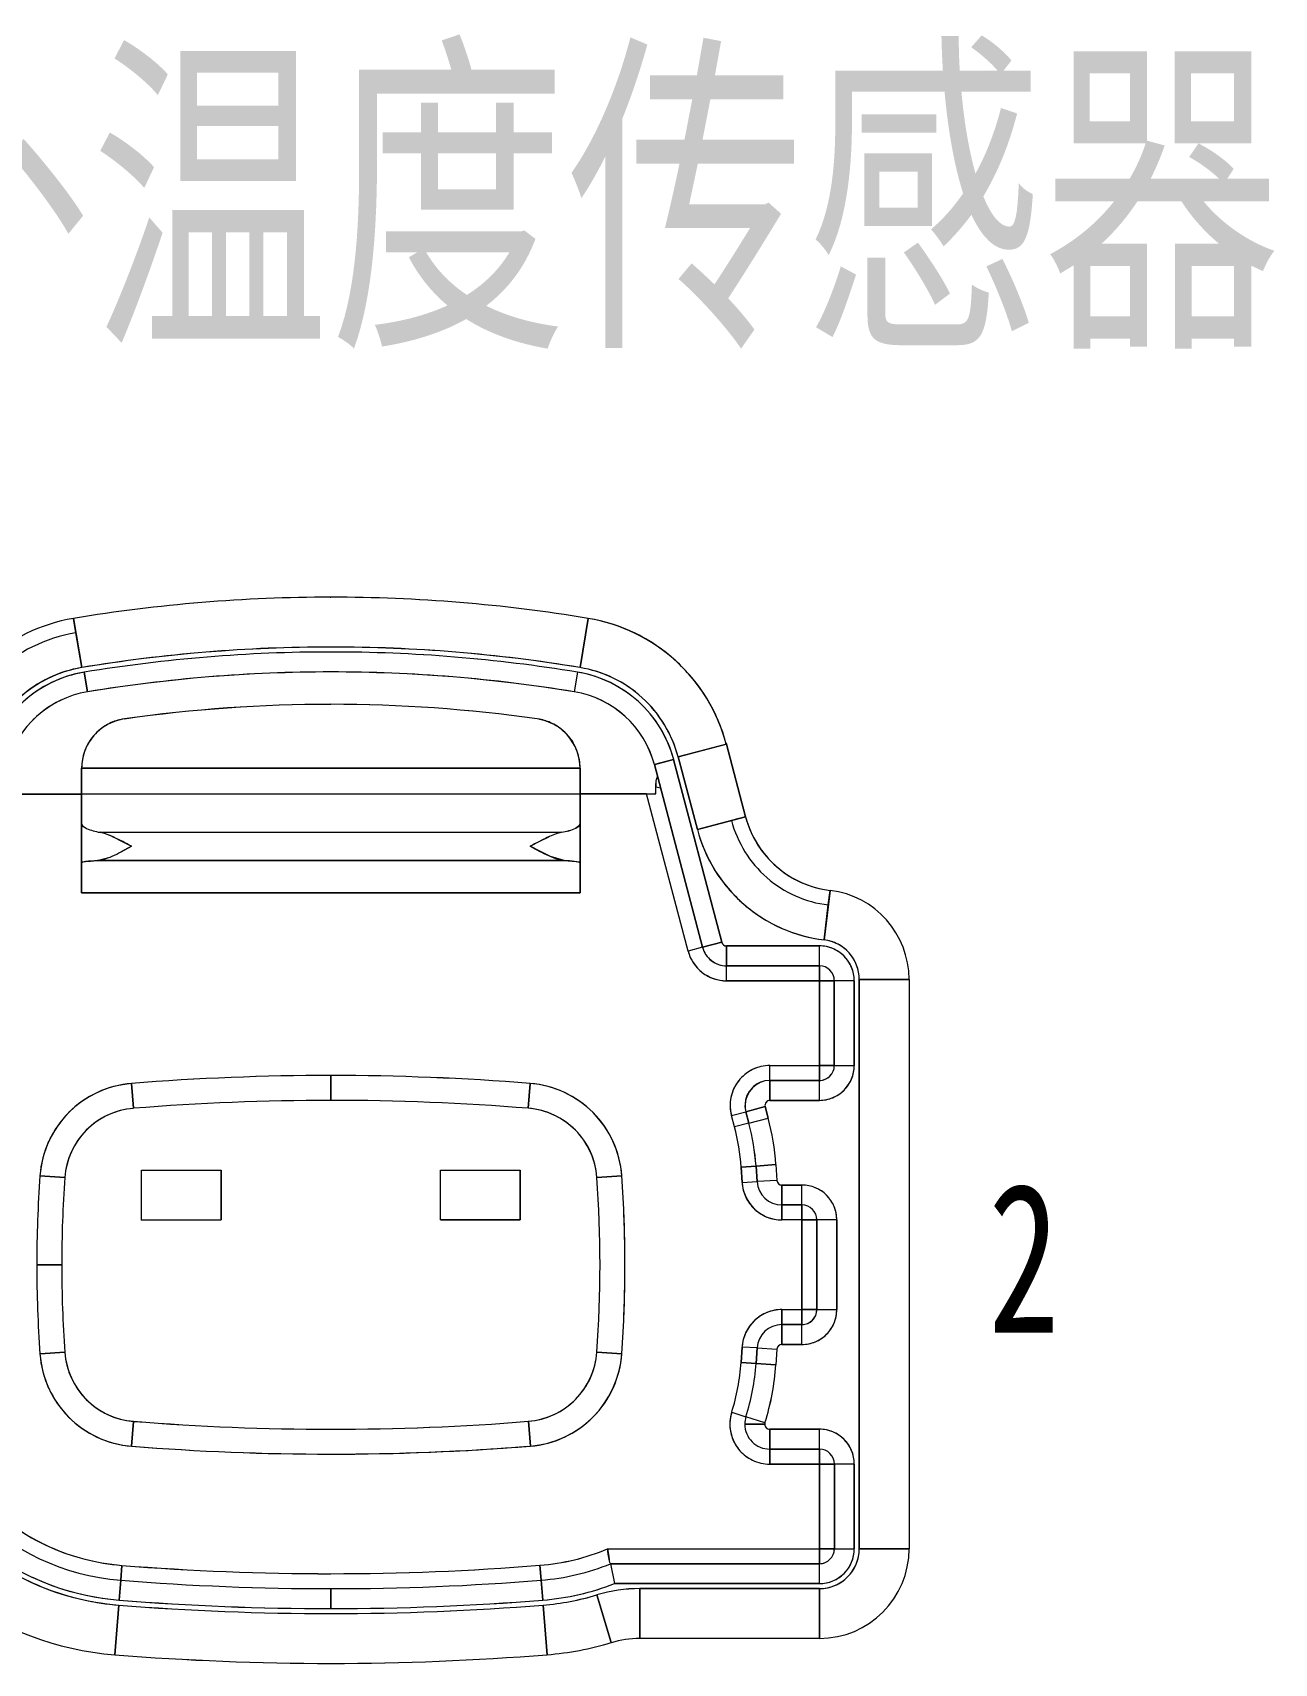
# Model space of a CAD drawing. Header units: inches. Extents: x 47316 to 59086, y 3141 to 11743.
# Drawn here: x 51650.16 to 51675.07, y 9534.19 to 9566.93 of the extents above; entities that cross this region are included whole.
import ezdxf

# ---------------------------------------------------------------- set-up
doc = ezdxf.new("R2010")
doc.units = ezdxf.units.IN
doc.header["$MEASUREMENT"] = 0
doc.styles.add('MtX_FangSong_GB2312', font='')
doc.styles.get('MtX_FangSong_GB2312').set_extended_font_data('FangSong_GB2312')

msp = doc.modelspace()

# ---------------------------------------------------------------- linework, layer by layer
at = {"color": 0, "lineweight": 15, "ltscale": 0.000341797}
msp.add_line((51656.126, 9555.594), (51656.139, 9555.594), dxfattribs=at)
at = {"color": 0, "lineweight": 15, "ltscale": 0.025003}
msp.add_line((51650.977, 9555.167), (51651.141, 9554.181), dxfattribs=at)
at = {"color": 0, "lineweight": 15, "ltscale": 0.007341}
msp.add_line((51651.025, 9554.878), (51650.977, 9555.167), dxfattribs=at)
at = {"color": 0, "lineweight": 15, "ltscale": 0.025001}
for p, q in [((51661.302, 9555.168), (51661.138, 9554.182)), ((51666.155, 9549.709), (51666.035, 9548.716)), ((51651.804, 9534.367), (51651.884, 9535.364))]:
    msp.add_line(p, q, dxfattribs=at)
at = {"color": 0, "lineweight": 15, "ltscale": 0.025004}
msp.add_line((51661.138, 9554.182), (51661.302, 9555.168), dxfattribs=at)
at = {"color": 0, "lineweight": 15, "ltscale": 0.017658}
msp.add_line((51651.141, 9554.181), (51651.025, 9554.878), dxfattribs=at)
at = {"color": 0, "lineweight": 15, "ltscale": 0.000253865}
msp.add_line((51662.504, 9554.728), (51662.513, 9554.723), dxfattribs=at)
at = {"color": 0, "lineweight": 15, "ltscale": 0.000256511}
msp.add_line((51662.513, 9554.723), (51662.522, 9554.717), dxfattribs=at)
at = {"color": 0, "lineweight": 15, "ltscale": 0.01}
for p, q in [((51651.192, 9554.088), (51651.257, 9553.693)), ((51651.257, 9553.693), (51651.192, 9554.088)), ((51661.087, 9554.089), (51661.022, 9553.694)), ((51661.087, 9554.089), (51661.022, 9553.694)), ((51665.94, 9545.495), (51665.94, 9545.895)), ((51665.94, 9545.495), (51665.94, 9545.895)), ((51665.59, 9543.395), (51665.59, 9543.795)), ((51665.59, 9543.395), (51665.59, 9543.795)), ((51665.189, 9540.995), (51665.189, 9540.595)), ((51665.591, 9540.595), (51665.591, 9540.995)), ((51665.591, 9540.595), (51665.591, 9540.995)), ((51664.69, 9540.525), (51665.089, 9540.501)), ((51664.69, 9540.525), (51665.089, 9540.501)), ((51664.849, 9539.024), (51664.467, 9539.144)), ((51664.849, 9539.024), (51664.467, 9539.144)), ((51665.941, 9538.495), (51665.941, 9538.895)), ((51665.941, 9538.495), (51665.941, 9538.895)), ((51651.892, 9535.464), (51651.924, 9535.862)), ((51651.924, 9535.862), (51651.892, 9535.464))]:
    msp.add_line(p, q, dxfattribs=at)
at = {"color": 0, "lineweight": 15, "ltscale": 0.000835626}
msp.add_line((51651.277, 9552.665), (51651.293, 9552.694), dxfattribs=at)
at = {"color": 0, "lineweight": 15, "ltscale": 0.001408}
msp.add_line((51651.371, 9552.802), (51651.41, 9552.843), dxfattribs=at)
at = {"color": 0, "lineweight": 15, "ltscale": 0.004724}
msp.add_line((51660.869, 9552.844), (51660.986, 9552.695), dxfattribs=at)
at = {"color": 0, "lineweight": 15, "ltscale": 0.000818492}
msp.add_line((51660.986, 9552.695), (51661.002, 9552.667), dxfattribs=at)
at = {"color": 0, "lineweight": 15, "ltscale": 0.025}
for p, q in [((51663.106, 9552.39), (51664.073, 9552.645)), ((51663.493, 9550.93), (51664.46, 9551.186)), ((51666.035, 9548.716), (51666.155, 9549.709)), ((51666.74, 9547.922), (51667.74, 9547.922)), ((51667.74, 9547.922), (51666.74, 9547.922)), ((51652.34, 9543.093), (51652.34, 9544.093)), ((51652.34, 9543.093), (51652.34, 9544.093)), ((51653.94, 9544.094), (51653.94, 9543.094)), ((51653.94, 9544.094), (51653.94, 9543.094)), ((51653.94, 9543.094), (51653.94, 9544.094)), ((51658.34, 9543.094), (51658.34, 9544.094)), ((51658.34, 9543.094), (51658.34, 9544.094)), ((51659.94, 9544.094), (51659.94, 9543.094)), ((51659.94, 9544.094), (51659.94, 9543.094)), ((51659.94, 9543.094), (51659.94, 9544.094)), ((51667.741, 9536.495), (51666.741, 9536.495)), ((51666.741, 9536.495), (51667.741, 9536.495)), ((51662.339, 9534.694), (51662.339, 9535.694)), ((51662.339, 9535.694), (51662.339, 9534.694)), ((51665.941, 9535.695), (51665.941, 9534.695)), ((51665.941, 9534.695), (51665.941, 9535.695)), ((51651.884, 9535.364), (51651.804, 9534.367)), ((51660.398, 9535.365), (51660.478, 9534.368)), ((51660.478, 9534.368), (51660.398, 9535.365))]:
    msp.add_line(p, q, dxfattribs=at)
at = {"color": 0, "lineweight": 15, "ltscale": 0.024997}
msp.add_line((51664.074, 9552.645), (51663.107, 9552.39), dxfattribs=at)
at = {"color": 0, "lineweight": 15, "ltscale": 0.000570011}
msp.add_line((51664.067, 9552.667), (51664.074, 9552.645), dxfattribs=at)
at = {"color": 0, "lineweight": 15, "ltscale": 0.03774}
for p, q in [((51664.074, 9552.645), (51664.46, 9551.186)), ((51664.46, 9551.186), (51664.074, 9552.645))]:
    msp.add_line(p, q, dxfattribs=at)
at = {"color": 0, "lineweight": 15, "ltscale": 0.010001}
for p, q in [((51663.017, 9552.336), (51662.63, 9552.234)), ((51663.596, 9548.567), (51663.983, 9548.669)), ((51663.983, 9548.669), (51663.596, 9548.567)), ((51665.94, 9548.195), (51665.94, 9548.595)), ((51665.94, 9548.195), (51665.94, 9548.595)), ((51666.24, 9546.195), (51666.64, 9546.195)), ((51664.949, 9545.895), (51664.949, 9545.495)), ((51664.949, 9545.495), (51664.949, 9545.895)), ((51664.465, 9545.267), (51664.852, 9545.369)), ((51664.852, 9545.369), (51664.465, 9545.267)), ((51664.526, 9545.038), (51664.913, 9545.14)), ((51664.526, 9545.038), (51664.913, 9545.14)), ((51665.089, 9543.888), (51664.69, 9543.864)), ((51665.089, 9543.888), (51664.69, 9543.864)), ((51665.189, 9543.395), (51665.189, 9543.795)), ((51665.189, 9543.795), (51665.189, 9543.395)), ((51666.29, 9543.095), (51665.89, 9543.095)), ((51666.29, 9543.095), (51665.89, 9543.095)), ((51665.89, 9541.295), (51666.29, 9541.295)), ((51665.89, 9541.295), (51666.29, 9541.295)), ((51664.844, 9538.995), (51664.444, 9538.994)), ((51664.444, 9538.994), (51664.844, 9538.995)), ((51664.944, 9538.495), (51664.944, 9538.895)), ((51664.944, 9538.895), (51664.944, 9538.495)), ((51666.641, 9538.195), (51666.241, 9538.195)), ((51666.641, 9538.195), (51666.241, 9538.195))]:
    msp.add_line(p, q, dxfattribs=at)
at = {"color": 0, "lineweight": 15, "ltscale": 0.009746}
msp.add_line((51662.64, 9552.237), (51663.017, 9552.336), dxfattribs=at)
at = {"color": 0, "lineweight": 15, "ltscale": 0.094799}
for p, q in [((51663.983, 9548.669), (51663.017, 9552.336)), ((51663.017, 9552.336), (51663.983, 9548.669))]:
    msp.add_line(p, q, dxfattribs=at)
at = {"color": 0, "lineweight": 15, "ltscale": 0.037753}
for p, q in [((51663.106, 9552.39), (51663.493, 9550.93)), ((51663.493, 9550.93), (51663.106, 9552.39))]:
    msp.add_line(p, q, dxfattribs=at)
at = {"color": 0, "lineweight": 15, "ltscale": 0.25}
for p, q in [((51651.139, 9552.16), (51661.139, 9552.161)), ((51661.139, 9552.161), (51651.139, 9552.16)), ((51661.14, 9551.644), (51651.14, 9551.643)), ((51651.14, 9551.643), (51661.14, 9551.644)), ((51651.14, 9549.659), (51661.14, 9549.659)), ((51661.14, 9549.659), (51651.14, 9549.659))]:
    msp.add_line(p, q, dxfattribs=at)
at = {"color": 0, "lineweight": 15, "ltscale": 0.000409698}
msp.add_line((51651.139, 9552.143), (51651.139, 9552.16), dxfattribs=at)
at = {"color": 0, "lineweight": 15, "ltscale": 0.01291}
for p, q in [((51651.139, 9552.16), (51651.14, 9551.643)), ((51651.14, 9551.643), (51651.139, 9552.16)), ((51661.14, 9551.644), (51661.139, 9552.161)), ((51661.139, 9552.161), (51661.14, 9551.644))]:
    msp.add_line(p, q, dxfattribs=at)
at = {"color": 0, "lineweight": 15, "ltscale": 0.0125}
for p, q in [((51651.139, 9552.143), (51651.14, 9551.643)), ((51652.139, 9545.833), (51652.179, 9545.335)), ((51652.179, 9545.335), (51652.139, 9545.833)), ((51660.141, 9545.834), (51660.101, 9545.335)), ((51660.101, 9545.335), (51660.141, 9545.834)), ((51650.74, 9542.193), (51650.24, 9542.193)), ((51650.24, 9542.193), (51650.74, 9542.193)), ((51652.14, 9538.554), (51652.18, 9539.052)), ((51652.18, 9539.052), (51652.14, 9538.554)), ((51660.142, 9538.554), (51660.102, 9539.053)), ((51660.102, 9539.053), (51660.142, 9538.554))]:
    msp.add_line(p, q, dxfattribs=at)
at = {"color": 0, "lineweight": 15, "ltscale": 0.001469}
msp.add_line((51662.63, 9552.234), (51662.615, 9552.291), dxfattribs=at)
at = {"color": 0, "lineweight": 15, "ltscale": 0.001032}
msp.add_line((51662.63, 9552.234), (51662.619, 9552.274), dxfattribs=at)
at = {"color": 0, "lineweight": 15, "ltscale": 0.000252607}
msp.add_line((51662.63, 9552.234), (51662.64, 9552.237), dxfattribs=at)
at = {"color": 0, "lineweight": 15, "ltscale": 0.0948}
for p, q in [((51663.596, 9548.567), (51662.63, 9552.234)), ((51662.63, 9552.234), (51663.596, 9548.567))]:
    msp.add_line(p, q, dxfattribs=at)
at = {"color": 0, "lineweight": 15, "ltscale": 0.000936077}
msp.add_line((51662.692, 9551.997), (51662.677, 9551.963), dxfattribs=at)
at = {"color": 0, "lineweight": 15, "ltscale": 0.000846966}
msp.add_line((51662.679, 9551.958), (51662.694, 9551.989), dxfattribs=at)
at = {"color": 0, "lineweight": 15, "ltscale": 0.001357}
msp.add_line((51662.657, 9551.79), (51662.657, 9551.844), dxfattribs=at)
at = {"color": 0, "lineweight": 15, "ltscale": 0.001356}
msp.add_line((51662.657, 9551.844), (51662.658, 9551.79), dxfattribs=at)
at = {"color": 0, "lineweight": 15, "ltscale": 0.003641}
msp.add_line((51662.657, 9551.644), (51662.657, 9551.79), dxfattribs=at)
at = {"color": 0, "lineweight": 15, "ltscale": 0.003644}
msp.add_line((51662.657, 9551.644), (51662.657, 9551.79), dxfattribs=at)
at = {"color": 0, "lineweight": 15, "ltscale": 0.002443}
msp.add_line((51662.658, 9551.79), (51662.753, 9551.768), dxfattribs=at)
msp.add_line((51662.658, 9551.79), (51662.753, 9551.768), dxfattribs=at)
at = {"color": 0, "lineweight": 15, "ltscale": 0.033945}
msp.add_line((51649.782, 9551.643), (51651.14, 9551.643), dxfattribs=at)
at = {"color": 0, "lineweight": 15, "ltscale": 0.033401}
for p, q in [((51649.804, 9551.643), (51651.14, 9551.643)), ((51651.14, 9551.643), (51649.804, 9551.643)), ((51661.14, 9551.644), (51662.476, 9551.644))]:
    msp.add_line(p, q, dxfattribs=at)
at = {"color": 0, "lineweight": 15, "ltscale": 0.014806}
for p, q in [((51651.14, 9551.643), (51651.14, 9551.051)), ((51651.14, 9551.051), (51651.14, 9551.643)), ((51661.14, 9551.052), (51661.14, 9551.644)), ((51661.14, 9551.644), (51661.14, 9551.052))]:
    msp.add_line(p, q, dxfattribs=at)
at = {"color": 0, "lineweight": 15, "ltscale": 0.049619}
msp.add_line((51651.14, 9549.659), (51651.14, 9551.643), dxfattribs=at)
at = {"color": 0, "lineweight": 15, "ltscale": 0.033389}
for p, q in [((51661.14, 9551.644), (51662.475, 9551.644)), ((51662.475, 9551.644), (51661.14, 9551.644))]:
    msp.add_line(p, q, dxfattribs=at)
at = {"color": 0, "lineweight": 15, "ltscale": 0.004538}
msp.add_line((51662.475, 9551.644), (51662.657, 9551.644), dxfattribs=at)
msp.add_line((51662.475, 9551.644), (51662.657, 9551.644), dxfattribs=at)
at = {"color": 0, "lineweight": 15, "ltscale": 0.081534}
msp.add_line((51663.306, 9548.491), (51662.475, 9551.644), dxfattribs=at)
msp.add_line((51663.306, 9548.491), (51662.475, 9551.644), dxfattribs=at)
at = {"color": 0, "lineweight": 15, "ltscale": 0.019719}
for p, q in [((51651.14, 9551.051), (51651.14, 9550.262)), ((51651.14, 9550.262), (51651.14, 9551.051)), ((51661.14, 9550.263), (51661.14, 9551.052)), ((51661.14, 9551.052), (51661.14, 9550.263))]:
    msp.add_line(p, q, dxfattribs=at)
at = {"color": 0, "lineweight": 15}
for p, q in [((51651.142, 9551.037), (51651.14, 9551.051)), ((51651.14, 9551.051), (51651.15, 9551.018)), ((51651.156, 9551.011), (51651.142, 9551.037)), ((51651.15, 9551.018), (51651.169, 9550.996)), ((51651.179, 9550.988), (51651.156, 9551.011)), ((51651.169, 9550.996), (51651.235, 9550.954)), ((51661.056, 9550.961), (51661.114, 9551)), ((51661.134, 9551.028), (51661.101, 9550.989)), ((51661.114, 9551), (51661.13, 9551.021)), ((51661.13, 9551.021), (51661.14, 9551.052)), ((51661.14, 9551.052), (51661.134, 9551.028)), ((51651.235, 9550.954), (51651.179, 9550.988)), ((51661.101, 9550.989), (51661.056, 9550.961)), ((51651.456, 9550.307), (51651.711, 9550.379)), ((51651.711, 9550.379), (51651.75, 9550.396)), ((51660.548, 9550.388), (51660.505, 9550.407)), ((51660.823, 9550.308), (51660.548, 9550.388)), ((51651.141, 9550.265), (51651.14, 9550.262)), ((51651.143, 9550.267), (51651.141, 9550.265)), ((51651.149, 9550.271), (51651.143, 9550.267)), ((51651.165, 9550.276), (51651.149, 9550.271)), ((51651.22, 9550.286), (51651.165, 9550.276)), ((51660.823, 9550.308), (51661.062, 9550.286)), ((51661.127, 9550.273), (51661.029, 9550.291)), ((51661.062, 9550.286), (51661.119, 9550.276)), ((51661.119, 9550.276), (51661.135, 9550.269)), ((51661.136, 9550.269), (51661.127, 9550.273)), ((51661.135, 9550.269), (51661.138, 9550.267)), ((51661.138, 9550.266), (51661.136, 9550.269)), ((51661.138, 9550.267), (51661.139, 9550.265)), ((51661.139, 9550.264), (51661.138, 9550.266)), ((51661.139, 9550.265), (51661.14, 9550.263)), ((51661.14, 9550.263), (51661.139, 9550.264)), ((51661.706, 9536.385), (51661.692, 9536.494)), ((51661.736, 9536.221), (51661.706, 9536.385)), ((51661.743, 9536.203), (51661.736, 9536.221)), ((51661.747, 9536.197), (51661.743, 9536.203)), ((51661.75, 9536.195), (51661.747, 9536.197)), ((51661.752, 9536.194), (51661.75, 9536.195))]:
    msp.add_line(p, q, dxfattribs=at)
at = {"color": 0, "lineweight": 15, "ltscale": 0.017679}
msp.add_line((51664.177, 9551.111), (51663.493, 9550.93), dxfattribs=at)
at = {"color": 0, "lineweight": 15, "ltscale": 0.007321}
for p, q in [((51664.46, 9551.186), (51664.177, 9551.111)), ((51666.12, 9549.418), (51666.155, 9549.709))]:
    msp.add_line(p, q, dxfattribs=at)
at = {"color": 0, "lineweight": 15, "ltscale": 0.004887}
msp.add_line((51664.271, 9551.136), (51664.46, 9551.186), dxfattribs=at)
at = {"color": 0, "lineweight": 15, "ltscale": 0.001405}
msp.add_line((51664.325, 9551.15), (51664.271, 9551.136), dxfattribs=at)
at = {"color": 0, "lineweight": 15, "ltscale": 0.231519}
for p, q in [((51660.77, 9550.875), (51651.509, 9550.874)), ((51651.509, 9550.874), (51660.77, 9550.875))]:
    msp.add_line(p, q, dxfattribs=at)
at = {"color": 0, "lineweight": 15, "ltscale": 0.0047}
msp.add_line((51651.788, 9550.775), (51651.956, 9550.691), dxfattribs=at)
at = {"color": 0, "lineweight": 15, "ltscale": 0.002617}
msp.add_line((51651.956, 9550.691), (51652.049, 9550.643), dxfattribs=at)
at = {"color": 0, "lineweight": 15, "ltscale": 0.005845}
msp.add_line((51660.14, 9550.595), (51660.346, 9550.704), dxfattribs=at)
at = {"color": 0, "lineweight": 15, "ltscale": 0.003983}
msp.add_line((51660.346, 9550.704), (51660.489, 9550.774), dxfattribs=at)
at = {"color": 0, "lineweight": 15, "ltscale": 0.005807}
for p, q in [((51652.14, 9550.594), (51651.934, 9550.485)), ((51651.934, 9550.485), (51652.14, 9550.594))]:
    msp.add_line(p, q, dxfattribs=at)
at = {"color": 0, "lineweight": 15, "ltscale": 0.002565}
msp.add_line((51652.049, 9550.643), (51652.14, 9550.594), dxfattribs=at)
at = {"color": 0, "lineweight": 15, "ltscale": 0.005752}
msp.add_line((51660.343, 9550.487), (51660.14, 9550.595), dxfattribs=at)
at = {"color": 0, "lineweight": 15, "ltscale": 0.004521}
msp.add_line((51660.505, 9550.407), (51660.343, 9550.487), dxfattribs=at)
at = {"color": 0, "lineweight": 15, "ltscale": 0.015094}
for p, q in [((51651.14, 9550.262), (51651.14, 9549.659)), ((51651.14, 9549.659), (51651.14, 9550.262))]:
    msp.add_line(p, q, dxfattribs=at)
at = {"color": 0, "lineweight": 15, "ltscale": 0.002527}
msp.add_line((51651.22, 9550.286), (51651.321, 9550.297), dxfattribs=at)
at = {"color": 0, "lineweight": 15, "ltscale": 0.003393}
msp.add_line((51651.321, 9550.297), (51651.456, 9550.307), dxfattribs=at)
at = {"color": 0, "lineweight": 15, "ltscale": 0.234177}
for p, q in [((51651.456, 9550.307), (51660.823, 9550.308)), ((51660.823, 9550.308), (51651.456, 9550.307))]:
    msp.add_line(p, q, dxfattribs=at)
at = {"color": 0, "lineweight": 15, "ltscale": 0.015093}
for p, q in [((51661.14, 9550.263), (51661.14, 9549.659)), ((51661.14, 9549.659), (51661.14, 9550.263)), ((51661.14, 9550.263), (51661.14, 9549.659))]:
    msp.add_line(p, q, dxfattribs=at)
at = {"color": 0, "lineweight": 15, "ltscale": 0.01768}
msp.add_line((51666.035, 9548.716), (51666.12, 9549.418), dxfattribs=at)
at = {"color": 0, "lineweight": 15, "ltscale": 0.007498}
for p, q in [((51663.596, 9548.567), (51663.306, 9548.491)), ((51663.596, 9548.567), (51663.306, 9548.491)), ((51665.94, 9547.895), (51666.24, 9547.895)), ((51666.24, 9547.895), (51665.94, 9547.895)), ((51664.176, 9545.191), (51664.466, 9545.267)), ((51664.176, 9545.191), (51664.466, 9545.267)), ((51666.241, 9538.195), (51665.941, 9538.195)), ((51665.941, 9538.195), (51666.241, 9538.195))]:
    msp.add_line(p, q, dxfattribs=at)
at = {"color": 0, "lineweight": 15, "ltscale": 0.046509}
for p, q in [((51665.94, 9548.595), (51664.079, 9548.594)), ((51664.079, 9548.594), (51665.94, 9548.595))]:
    msp.add_line(p, q, dxfattribs=at)
at = {"color": 0, "lineweight": 15, "ltscale": 0.009999}
for p, q in [((51664.079, 9548.194), (51664.079, 9548.594)), ((51664.079, 9548.594), (51664.079, 9548.194)), ((51665.941, 9535.795), (51665.941, 9536.195)), ((51665.941, 9535.795), (51665.941, 9536.195)), ((51656.141, 9535.294), (51656.141, 9535.694)), ((51656.141, 9535.694), (51656.141, 9535.294)), ((51660.358, 9535.863), (51660.39, 9535.464)), ((51660.39, 9535.464), (51660.358, 9535.863))]:
    msp.add_line(p, q, dxfattribs=at)
at = {"color": 0, "lineweight": 15, "ltscale": 0.046512}
for p, q in [((51665.94, 9548.195), (51664.079, 9548.194)), ((51664.079, 9548.194), (51665.94, 9548.195))]:
    msp.add_line(p, q, dxfattribs=at)
at = {"color": 0, "lineweight": 15, "ltscale": 0.0075}
for p, q in [((51664.08, 9547.894), (51664.08, 9548.194)), ((51664.08, 9547.894), (51664.08, 9548.194)), ((51665.94, 9547.895), (51665.94, 9548.195)), ((51665.94, 9548.195), (51665.94, 9547.895)), ((51664.949, 9545.895), (51664.949, 9546.195)), ((51664.949, 9545.895), (51664.949, 9546.195)), ((51665.94, 9545.895), (51665.94, 9546.195)), ((51665.94, 9546.195), (51665.94, 9545.895)), ((51664.39, 9543.846), (51664.69, 9543.864)), ((51664.39, 9543.846), (51664.69, 9543.864)), ((51665.189, 9543.095), (51665.189, 9543.395)), ((51665.189, 9543.395), (51665.189, 9543.095)), ((51665.59, 9543.395), (51665.59, 9543.095)), ((51665.59, 9543.095), (51665.59, 9543.395)), ((51665.189, 9541.295), (51665.189, 9540.995)), ((51665.189, 9540.995), (51665.189, 9541.295)), ((51665.59, 9541.295), (51665.591, 9540.995)), ((51665.591, 9540.995), (51665.59, 9541.295)), ((51664.69, 9540.525), (51664.391, 9540.543)), ((51664.69, 9540.525), (51664.391, 9540.543)), ((51664.944, 9538.195), (51664.944, 9538.495)), ((51664.944, 9538.495), (51664.944, 9538.195)), ((51665.941, 9538.195), (51665.941, 9538.495)), ((51665.941, 9538.495), (51665.941, 9538.195)), ((51665.941, 9536.195), (51665.941, 9536.495)), ((51665.941, 9536.495), (51665.941, 9536.195)), ((51651.924, 9535.862), (51651.948, 9536.161)), ((51651.948, 9536.161), (51651.924, 9535.862)), ((51660.358, 9535.863), (51660.334, 9536.162)), ((51660.334, 9536.162), (51660.358, 9535.863))]:
    msp.add_line(p, q, dxfattribs=at)
at = {"color": 0, "lineweight": 15, "ltscale": 0.0465}
for p, q in [((51665.94, 9547.895), (51664.08, 9547.894)), ((51664.08, 9547.894), (51665.94, 9547.895))]:
    msp.add_line(p, q, dxfattribs=at)
at = {"color": 0, "lineweight": 15, "ltscale": 0.0425}
for p, q in [((51665.94, 9547.895), (51665.94, 9546.195)), ((51665.94, 9546.195), (51665.94, 9547.895)), ((51666.24, 9547.895), (51666.24, 9546.195)), ((51666.24, 9546.195), (51666.24, 9547.895)), ((51666.24, 9547.895), (51666.24, 9546.195)), ((51666.64, 9546.195), (51666.64, 9547.895)), ((51666.64, 9547.895), (51666.64, 9546.195)), ((51665.941, 9538.195), (51665.941, 9536.495)), ((51665.941, 9536.495), (51665.941, 9538.195)), ((51666.241, 9538.195), (51666.241, 9536.495)), ((51666.241, 9536.495), (51666.241, 9538.195)), ((51666.241, 9538.195), (51666.241, 9536.495)), ((51666.641, 9536.495), (51666.641, 9538.195)), ((51666.641, 9538.195), (51666.641, 9536.495))]:
    msp.add_line(p, q, dxfattribs=at)
at = {"color": 0, "lineweight": 15, "ltscale": 0.004999}
for p, q in [((51666.44, 9547.895), (51666.24, 9547.895)), ((51666.64, 9547.895), (51666.44, 9547.895)), ((51666.24, 9546.195), (51666.44, 9546.195)), ((51666.241, 9536.495), (51666.441, 9536.495)), ((51666.441, 9536.495), (51666.641, 9536.495))]:
    msp.add_line(p, q, dxfattribs=at)
at = {"color": 0, "lineweight": 15, "ltscale": 0.009998}
for p, q in [((51666.64, 9547.895), (51666.24, 9547.895)), ((51666.241, 9536.495), (51666.641, 9536.495))]:
    msp.add_line(p, q, dxfattribs=at)
at = {"color": 0, "lineweight": 15, "ltscale": 0.285681}
for p, q in [((51666.74, 9547.922), (51666.741, 9536.495)), ((51666.741, 9536.495), (51666.74, 9547.922)), ((51667.74, 9547.922), (51667.741, 9536.495)), ((51667.74, 9547.922), (51667.741, 9536.495))]:
    msp.add_line(p, q, dxfattribs=at)
at = {"color": 0, "lineweight": 15, "ltscale": 0.024768}
for p, q in [((51664.949, 9546.195), (51665.94, 9546.195)), ((51664.949, 9546.195), (51665.94, 9546.195)), ((51665.94, 9545.895), (51664.949, 9545.895))]:
    msp.add_line(p, q, dxfattribs=at)
at = {"color": 0, "lineweight": 15, "ltscale": 0.007501}
for p, q in [((51665.94, 9546.195), (51666.24, 9546.195)), ((51666.24, 9546.195), (51665.94, 9546.195)), ((51665.89, 9543.095), (51665.59, 9543.095)), ((51665.59, 9543.095), (51665.89, 9543.095)), ((51665.59, 9541.295), (51665.89, 9541.295)), ((51665.89, 9541.295), (51665.59, 9541.295)), ((51666.241, 9536.495), (51665.941, 9536.495)), ((51665.941, 9536.495), (51666.241, 9536.495))]:
    msp.add_line(p, q, dxfattribs=at)
at = {"color": 0, "lineweight": 15, "ltscale": 0.005002}
msp.add_line((51666.44, 9546.195), (51666.64, 9546.195), dxfattribs=at)
at = {"color": 0, "lineweight": 15, "ltscale": 0.012493}
for p, q in [((51656.14, 9545.494), (51656.14, 9545.994)), ((51656.14, 9545.994), (51656.14, 9545.494))]:
    msp.add_line(p, q, dxfattribs=at)
at = {"color": 0, "lineweight": 15, "ltscale": 0.024777}
for p, q in [((51664.949, 9545.895), (51665.94, 9545.895)), ((51665.94, 9545.895), (51664.949, 9545.895))]:
    msp.add_line(p, q, dxfattribs=at)
at = {"color": 0, "lineweight": 15, "ltscale": 0.02478}
for p, q in [((51664.949, 9545.495), (51665.94, 9545.495)), ((51665.94, 9545.495), (51664.949, 9545.495))]:
    msp.add_line(p, q, dxfattribs=at)
at = {"color": 0, "lineweight": 15, "ltscale": 0.005925}
msp.add_line((51664.236, 9544.961), (51664.176, 9545.191), dxfattribs=at)
msp.add_line((51664.236, 9544.961), (51664.176, 9545.191), dxfattribs=at)
at = {"color": 0, "lineweight": 15, "ltscale": 0.000848937}
msp.add_line((51664.45, 9545.361), (51664.449, 9545.394), dxfattribs=at)
at = {"color": 0, "lineweight": 15, "ltscale": 0.005927}
for p, q in [((51664.526, 9545.038), (51664.465, 9545.267)), ((51664.913, 9545.14), (51664.852, 9545.369)), ((51664.852, 9545.369), (51664.913, 9545.14))]:
    msp.add_line(p, q, dxfattribs=at)
at = {"color": 0, "lineweight": 15, "ltscale": 0.005928}
msp.add_line((51664.465, 9545.267), (51664.526, 9545.038), dxfattribs=at)
at = {"color": 0, "lineweight": 15, "ltscale": 0.007495}
msp.add_line((51664.526, 9545.038), (51664.236, 9544.961), dxfattribs=at)
at = {"color": 0, "lineweight": 15, "ltscale": 0.007499}
for p, q in [((51664.526, 9545.038), (51664.236, 9544.961)), ((51664.669, 9544.177), (51664.37, 9544.155)), ((51664.37, 9544.155), (51664.669, 9544.177)), ((51664.669, 9540.212), (51664.37, 9540.233)), ((51664.37, 9540.233), (51664.669, 9540.212)), ((51664.181, 9539.234), (51664.467, 9539.144)), ((51664.181, 9539.234), (51664.467, 9539.144))]:
    msp.add_line(p, q, dxfattribs=at)
at = {"color": 0, "lineweight": 15, "ltscale": 0.007746}
for p, q in [((51664.37, 9544.155), (51664.39, 9543.846)), ((51664.39, 9543.846), (51664.37, 9544.155)), ((51664.391, 9540.543), (51664.37, 9540.233)), ((51664.37, 9540.233), (51664.391, 9540.543))]:
    msp.add_line(p, q, dxfattribs=at)
at = {"color": 0, "lineweight": 15, "ltscale": 0.010002}
for p, q in [((51665.068, 9544.206), (51664.669, 9544.177)), ((51664.669, 9544.177), (51665.068, 9544.206)), ((51665.069, 9540.183), (51664.669, 9540.212)), ((51664.669, 9540.212), (51665.069, 9540.183))]:
    msp.add_line(p, q, dxfattribs=at)
at = {"color": 0, "lineweight": 15, "ltscale": 0.007832}
for p, q in [((51664.669, 9544.177), (51664.69, 9543.864)), ((51664.69, 9543.864), (51664.669, 9544.177)), ((51664.69, 9540.525), (51664.669, 9540.212)), ((51664.669, 9540.212), (51664.69, 9540.525)), ((51664.669, 9540.212), (51664.69, 9540.525))]:
    msp.add_line(p, q, dxfattribs=at)
at = {"color": 0, "lineweight": 15, "ltscale": 0.007833}
msp.add_line((51664.69, 9543.864), (51664.669, 9544.177), dxfattribs=at)
at = {"color": 0, "lineweight": 15, "ltscale": 0.007945}
msp.add_line((51665.068, 9544.206), (51665.089, 9543.888), dxfattribs=at)
msp.add_line((51665.068, 9544.206), (51665.089, 9543.888), dxfattribs=at)
at = {"color": 0, "lineweight": 15, "ltscale": 0.012498}
for p, q in [((51650.304, 9543.982), (51650.803, 9543.947)), ((51650.803, 9543.947), (51650.304, 9543.982)), ((51661.976, 9540.405), (51661.478, 9540.441)), ((51661.478, 9540.441), (51661.976, 9540.405))]:
    msp.add_line(p, q, dxfattribs=at)
at = {"color": 0, "lineweight": 15, "ltscale": 0.040002}
for p, q in [((51652.34, 9544.093), (51653.94, 9544.094)), ((51652.34, 9544.093), (51653.94, 9544.094)), ((51658.34, 9544.094), (51659.94, 9544.094)), ((51658.34, 9544.094), (51659.94, 9544.094))]:
    msp.add_line(p, q, dxfattribs=at)
at = {"color": 0, "lineweight": 15, "ltscale": 0.012502}
for p, q in [((51661.976, 9543.983), (51661.477, 9543.948)), ((51661.477, 9543.948), (51661.976, 9543.983)), ((51650.305, 9540.404), (51650.803, 9540.44)), ((51650.803, 9540.44), (51650.305, 9540.404))]:
    msp.add_line(p, q, dxfattribs=at)
at = {"color": 0, "lineweight": 15, "ltscale": 0.010034}
for p, q in [((51665.59, 9543.795), (51665.189, 9543.795)), ((51665.189, 9543.795), (51665.59, 9543.795)), ((51665.189, 9540.995), (51665.591, 9540.995)), ((51665.189, 9540.995), (51665.591, 9540.995)), ((51665.591, 9540.995), (51665.189, 9540.995))]:
    msp.add_line(p, q, dxfattribs=at)
at = {"color": 0, "lineweight": 15, "ltscale": 0.010031}
for p, q in [((51665.59, 9543.395), (51665.189, 9543.395)), ((51665.189, 9543.395), (51665.59, 9543.395)), ((51665.59, 9543.095), (51665.189, 9543.095)), ((51665.59, 9543.095), (51665.189, 9543.095)), ((51665.189, 9541.295), (51665.59, 9541.295)), ((51665.189, 9541.295), (51665.59, 9541.295)), ((51665.189, 9540.595), (51665.591, 9540.595)), ((51665.591, 9540.595), (51665.189, 9540.595))]:
    msp.add_line(p, q, dxfattribs=at)
at = {"color": 0, "lineweight": 15, "ltscale": 0.039999}
for p, q in [((51653.94, 9543.094), (51652.34, 9543.093)), ((51653.94, 9543.094), (51652.34, 9543.093)), ((51652.34, 9543.093), (51653.94, 9543.094)), ((51659.94, 9543.094), (51658.34, 9543.094)), ((51659.94, 9543.094), (51658.34, 9543.094)), ((51658.34, 9543.094), (51659.94, 9543.094))]:
    msp.add_line(p, q, dxfattribs=at)
at = {"color": 0, "lineweight": 15, "ltscale": 0.045}
for p, q in [((51665.59, 9541.295), (51665.59, 9543.095)), ((51665.59, 9543.095), (51665.59, 9541.295)), ((51665.89, 9543.095), (51665.89, 9541.295)), ((51665.89, 9541.295), (51665.89, 9543.095)), ((51665.89, 9543.095), (51665.89, 9541.295)), ((51666.29, 9541.295), (51666.29, 9543.095)), ((51666.29, 9543.095), (51666.29, 9541.295))]:
    msp.add_line(p, q, dxfattribs=at)
at = {"color": 0, "lineweight": 15, "ltscale": 0.005}
for p, q in [((51665.189, 9540.795), (51665.189, 9540.995)), ((51665.189, 9540.595), (51665.189, 9540.795))]:
    msp.add_line(p, q, dxfattribs=at)
at = {"color": 0, "lineweight": 15, "ltscale": 0.007944}
msp.add_line((51665.089, 9540.501), (51665.069, 9540.183), dxfattribs=at)
msp.add_line((51665.089, 9540.501), (51665.069, 9540.183), dxfattribs=at)
at = {"color": 0, "lineweight": 15, "ltscale": 0.024915}
for p, q in [((51665.941, 9538.895), (51664.944, 9538.895)), ((51664.944, 9538.895), (51665.941, 9538.895)), ((51665.941, 9538.495), (51664.944, 9538.495)), ((51664.944, 9538.495), (51665.941, 9538.495)), ((51664.944, 9538.195), (51665.941, 9538.195)), ((51665.941, 9538.195), (51664.944, 9538.195))]:
    msp.add_line(p, q, dxfattribs=at)
at = {"color": 0, "lineweight": 15, "ltscale": 0.106213}
msp.add_line((51661.692, 9536.494), (51665.941, 9536.495), dxfattribs=at)
msp.add_line((51661.692, 9536.494), (51665.941, 9536.495), dxfattribs=at)
at = {"color": 0, "lineweight": 15, "ltscale": 0.002943}
msp.add_line((51661.692, 9536.494), (51661.707, 9536.377), dxfattribs=at)
at = {"color": 0, "lineweight": 15, "ltscale": 0.00248}
msp.add_line((51661.707, 9536.377), (51661.722, 9536.279), dxfattribs=at)
at = {"color": 0, "lineweight": 15, "ltscale": 0.000499306}
msp.add_line((51661.722, 9536.279), (51661.726, 9536.26), dxfattribs=at)
at = {"color": 0, "lineweight": 15, "ltscale": 5.9431e-05}
msp.add_line((51661.75, 9536.196), (51661.752, 9536.194), dxfattribs=at)
at = {"color": 0, "lineweight": 15, "ltscale": 0.104721}
for p, q in [((51665.941, 9536.195), (51661.752, 9536.194)), ((51661.752, 9536.194), (51665.941, 9536.195)), ((51665.941, 9536.195), (51661.752, 9536.194))]:
    msp.add_line(p, q, dxfattribs=at)
at = {"color": 0, "lineweight": 15, "ltscale": 0.010181}
msp.add_line((51661.752, 9536.194), (51661.829, 9535.794), dxfattribs=at)
msp.add_line((51661.752, 9536.194), (51661.829, 9535.794), dxfattribs=at)
at = {"color": 0, "lineweight": 15, "ltscale": 0.102811}
for p, q in [((51661.829, 9535.794), (51665.941, 9535.795)), ((51665.941, 9535.795), (51661.829, 9535.794))]:
    msp.add_line(p, q, dxfattribs=at)
at = {"color": 0, "lineweight": 15, "ltscale": 0.090048}
for p, q in [((51665.941, 9535.695), (51662.339, 9535.694)), ((51662.339, 9535.694), (51665.941, 9535.695))]:
    msp.add_line(p, q, dxfattribs=at)
at = {"color": 0, "lineweight": 15, "ltscale": 0.024999}
for p, q in [((51661.477, 9535.568), (51661.764, 9534.61)), ((51661.764, 9534.61), (51661.477, 9535.568))]:
    msp.add_line(p, q, dxfattribs=at)
at = {"color": 0, "lineweight": 15, "ltscale": 0.090045}
msp.add_line((51665.941, 9534.695), (51662.339, 9534.694), dxfattribs=at)
msp.add_line((51665.941, 9534.695), (51662.339, 9534.694), dxfattribs=at)
at = {"color": 0, "lineweight": 15}
for centre, radius, start, end in [((51656.142, 9524.094), 31.5, 90.005, 99.4377), ((51656.141, 9524.094), 31.5, 90.0044, 99.4368), ((51656.143, 9524.094), 31.5, 80.5732, 90.0056), ((51656.141, 9524.079), 31.515, 80.5747, 90.0033), ((51651.542, 9551.764), 3.45, 99.4289, 165.2422), ((51660.737, 9551.765), 3.45, 14.7789, 80.5811), ((51660.737, 9551.765), 3.449, 47.6789, 80.581), ((51660.737, 9551.765), 3.45, 58.853, 68.9473), ((51651.542, 9551.764), 3.156, 99.4289, 165.2422), ((51656.142, 9524.089), 30.504, 80.573, 99.4361), ((51656.138, 9524.143), 30.451, 89.9977, 99.4459), ((51656.145, 9524.137), 30.457, 80.5655, 90.0117), ((51660.699, 9551.718), 3.51, 47.0752, 58.8808), ((51660.7, 9551.72), 3.508, 47.0732, 58.8748), ((51656.142, 9524.094), 30.4, 90.005, 99.3716), ((51656.14, 9524.106), 30.388, 94.6875, 99.3725), ((51656.141, 9524.106), 30.388, 90.0044, 94.6894), ((51656.142, 9524.094), 30.4, 80.639, 90.005), ((51656.142, 9524.106), 30.388, 85.3212, 90.0062), ((51656.143, 9524.106), 30.388, 80.6381, 85.3231), ((51660.739, 9551.766), 3.448, 14.7736, 47.6956), ((51660.756, 9551.78), 3.426, 31.223, 47.0667), ((51651.542, 9551.764), 2.45, 99.4366, 165.248), ((51651.581, 9551.72), 2.4, 99.3336, 165.1417), ((51651.535, 9551.775), 2.437, 115.5019, 132.3884), ((51651.54, 9551.77), 2.444, 99.4177, 115.5633), ((51651.577, 9551.731), 2.388, 99.2928, 115.8263), ((51656.142, 9524.094), 30, 90.005, 99.3716), ((51656.142, 9524.094), 30, 90.005, 99.3716), ((51656.142, 9524.076), 30.017, 80.6438, 99.3662), ((51656.142, 9524.076), 30.018, 80.6458, 99.3641), ((51656.142, 9524.094), 30, 80.6384, 90.005), ((51656.142, 9524.094), 30, 80.6384, 90.005), ((51660.698, 9551.72), 2.4, 14.8868, 80.6829), ((51660.702, 9551.732), 2.388, 64.2198, 80.7246), ((51660.737, 9551.765), 2.45, 47.6789, 80.581), ((51660.74, 9551.774), 2.44, 64.4492, 80.6195), ((51660.744, 9551.775), 2.437, 47.64, 64.5246), ((51651.581, 9551.72), 2, 99.3259, 165.1417), ((51651.581, 9551.72), 2, 99.326, 165.1417), ((51651.574, 9551.73), 2.388, 115.7449, 132.2784), ((51660.698, 9551.721), 2, 14.8813, 80.684), ((51660.698, 9551.721), 2, 14.8725, 80.6681), ((51660.705, 9551.73), 2.388, 47.7787, 64.301), ((51651.587, 9551.711), 2.011, 112.977, 135.1255), ((51656.14, 9524.125), 29.318, 90.0008, 98.1207), ((51656.142, 9524.094), 29.35, 81.8939, 98.1161), ((51656.144, 9524.118), 29.326, 81.8904, 90.0083), ((51660.707, 9551.728), 2.388, 31.3277, 47.86), ((51660.738, 9551.765), 2.449, 14.7736, 47.6956), ((51660.747, 9551.773), 2.438, 30.8426, 47.7267), ((51652.139, 9552.16), 1, 98.116, 180.0049), ((51652.134, 9552.166), 0.992, 117.8312, 139.1505), ((51652.158, 9552.15), 1.02, 116.6851, 130.9136), ((51652.139, 9552.162), 0.998, 98.0895, 117.9365), ((51652.047, 9552.411), 0.736, 96.0512, 118.121), ((51660.141, 9552.166), 0.994, 62.0463, 81.9551), ((51660.139, 9552.16), 1, 0.0051, 81.8938), ((51660.215, 9552.365), 0.785, 62.3687, 82.0562), ((51660.136, 9552.167), 0.997, 45.7358, 63.6607), ((51660.145, 9552.167), 0.992, 40.866, 62.1875), ((51660.706, 9551.724), 2.391, 14.8289, 31.3985), ((51660.743, 9551.767), 2.444, 14.7584, 30.9034), ((51652.132, 9552.164), 0.992, 138.9771, 160.2986), ((51651.962, 9552.296), 0.778, 139.433, 149.2418), ((51660.147, 9552.165), 0.992, 19.7201, 41.0394), ((51652.134, 9552.161), 0.994, 160.1575, 180.0663), ((51660.142, 9552.161), 0.998, 359.9784, 19.8253), ((51662.614, 9551.677), 0.0438, 305.6219, 343.0004), ((51663.002, 9551.848), 0.345, 160.4682, 180.6481), ((51662.956, 9551.844), 0.3, 157.7035, 180.033), ((51666.393, 9551.695), 2.292, 194.7448, 228.9425), ((51666.394, 9551.695), 2, 194.7446, 263.1379), ((51666.394, 9551.695), 2, 194.745, 228.9421), ((51651.687, 9552.016), 1.155, 246.9541, 261.1607), ((51651.68, 9551.994), 1.132, 246.8215, 261.3152), ((51651.226, 9549.656), 1.251, 63.3009, 76.8889), ((51651.353, 9550.088), 0.802, 69.6395, 78.7469), ((51650.994, 9549.095), 1.858, 64.703, 69.9258), ((51648.937, 9544.803), 6.618, 61.0536, 64.4762), ((51664.312, 9542.932), 8.725, 115.9859, 118.567), ((51661.047, 9549.676), 1.231, 103.0005, 116.9176), ((51661.056, 9549.653), 1.256, 103.1841, 116.8266), ((51660.606, 9551.965), 1.101, 278.5637, 294.1309), ((51660.612, 9551.943), 1.079, 278.3924, 294.2824), ((51666.393, 9551.694), 2.999, 194.7653, 228.9422), ((51666.381, 9551.689), 2.986, 194.7253, 211.5063), ((51651.147, 9551.715), 1.45, 287.5287, 294.5893), ((51650.548, 9553.107), 2.966, 293.922, 297.8758), ((51650.438, 9553.334), 3.218, 294.0723, 297.7167), ((51662.933, 9555.587), 5.72, 240.7676, 244.8842), ((51661.183, 9551.845), 1.589, 244.7675, 252.0327), ((51651.161, 9550.247), 0.0267, 92.683, 145.3296), ((51651.276, 9549.833), 0.456, 97.0333, 104.7436), ((51651.598, 9547.258), 3.052, 92.6578, 97.1043), ((51651.412, 9550.86), 0.555, 274.5873, 288.0077), ((51660.868, 9550.872), 0.566, 251.9477, 265.4371), ((51660.644, 9546.767), 3.545, 83.7577, 87.101), ((51666.391, 9551.692), 2.996, 211.4627, 220.1649), ((51666.393, 9551.694), 1.999, 228.9242, 263.144), ((51666.391, 9551.692), 2.996, 220.1526, 228.9572), ((51666.393, 9551.693), 2.292, 228.924, 263.1437), ((51665.94, 9547.922), 1.8, 0.005, 83.1379), ((51665.94, 9547.922), 1.8, 0.0051, 83.1378), ((51666.393, 9551.693), 2.998, 228.9238, 263.1436), ((51666.391, 9551.691), 2.996, 228.9449, 237.7493), ((51666.392, 9551.691), 2.996, 237.7373, 246.4387), ((51666.391, 9551.685), 2.99, 246.4069, 263.1657), ((51665.94, 9547.922), 0.8, 0.005, 83.1379), ((51665.941, 9547.926), 0.795, 62.3, 83.2071), ((51664.079, 9548.694), 0.799, 194.7367, 270.03), ((51664.078, 9548.695), 0.798, 194.8145, 213.6602), ((51664.08, 9548.694), 0.5, 194.7558, 232.3738), ((51664.079, 9548.694), 0.499, 194.7202, 270.0465), ((51664.079, 9548.694), 0.0999, 194.7202, 270.0465), ((51664.079, 9548.694), 0.0989, 194.544, 251.3006), ((51664.078, 9548.685), 0.0902, 249.4986, 270.6159), ((51665.94, 9547.895), 0.7, 0.005, 90.005), ((51665.941, 9547.901), 0.693, 67.3943, 90.1157), ((51665.944, 9547.9), 0.693, 44.8943, 67.6156), ((51665.944, 9547.927), 0.794, 41.4941, 62.4417), ((51665.946, 9547.898), 0.693, 22.3943, 45.1157), ((51665.945, 9547.925), 0.794, 20.7108, 41.6585), ((51664.076, 9548.688), 0.793, 213.3504, 232.3251), ((51664.075, 9548.689), 0.793, 232.4348, 251.404), ((51664.08, 9548.694), 0.5, 232.3738, 269.983), ((51665.94, 9547.895), 0.3, 0.005, 90.005), ((51665.94, 9547.895), 0.3, 0.0057, 90.0045), ((51665.94, 9547.895), 0.3, 0.005, 90.005), ((51665.947, 9547.896), 0.693, 359.8943, 22.6157), ((51665.941, 9547.922), 0.798, 359.9807, 20.8076), ((51664.081, 9548.696), 0.802, 251.1399, 269.9099), ((51664.949, 9545.395), 0.8, 89.9986, 194.764), ((51664.944, 9545.404), 0.789, 102.9197, 129.4484), ((51664.949, 9545.405), 0.79, 89.99, 103.27), ((51665.94, 9546.195), 0.3, 270.005, 0.005), ((51665.94, 9546.195), 0.3, 270.0055, 0.0057), ((51665.94, 9546.195), 0.3, 270.005, 0.005), ((51665.94, 9546.195), 0.7, 270.005, 0.005), ((51665.947, 9546.193), 0.693, 337.3943, 0.1157), ((51652.299, 9543.839), 2, 94.5947, 175.9008), ((51652.299, 9543.839), 2, 94.5948, 175.9009), ((51652.296, 9543.853), 1.987, 94.5229, 114.9873), ((51656.144, 9495.994), 50, 90.005, 94.5948), ((51656.144, 9495.994), 50, 90.005, 94.5948), ((51656.144, 9496.061), 49.933, 85.409, 94.601), ((51656.144, 9495.994), 50, 85.4152, 90.005), ((51656.144, 9495.994), 50, 85.4152, 90.005), ((51659.981, 9543.84), 2, 4.1092, 85.4151), ((51659.981, 9543.84), 2, 4.1091, 85.4152), ((51659.984, 9543.85), 1.99, 65.0368, 85.469), ((51664.941, 9545.4), 0.79, 129.0629, 155.5675), ((51664.949, 9545.395), 0.5, 90.005, 180.005), ((51664.95, 9545.394), 0.5, 90.0669, 179.9872), ((51664.948, 9545.396), 0.499, 110.4988, 138.156), ((51665.946, 9546.191), 0.693, 314.8943, 337.6156), ((51652.29, 9543.852), 1.985, 114.8424, 135.3229), ((51656.148, 9495.994), 49.5, 90.0086, 94.5984), ((51656.15, 9495.925), 49.569, 90.0119, 94.5953), ((51656.151, 9496.23), 49.264, 85.4006, 90.0124), ((51656.151, 9496.229), 49.265, 85.4006, 90.0123), ((51659.99, 9543.853), 1.985, 44.6832, 65.1637), ((51664.941, 9545.394), 0.791, 168.4529, 194.9213), ((51664.956, 9545.392), 0.808, 155.4711, 168.4739), ((51664.943, 9545.395), 0.494, 166.6613, 180.0736), ((51664.949, 9545.394), 0.1, 90.0754, 194.7135), ((51664.945, 9545.395), 0.0961, 140.9773, 195.3811), ((51664.947, 9545.399), 0.0951, 89.1186, 144.2074), ((51665.941, 9546.188), 0.693, 269.8943, 292.6157), ((51665.944, 9546.189), 0.693, 292.3943, 315.1157), ((51652.287, 9543.848), 1.985, 135.1689, 155.6495), ((51652.299, 9543.839), 1.5, 94.5948, 175.9009), ((51652.293, 9543.849), 1.489, 114.8469, 135.3274), ((51652.298, 9543.846), 1.493, 94.5487, 114.9648), ((51659.981, 9543.84), 1.5, 4.1091, 85.4152), ((51659.984, 9543.85), 1.49, 65.0264, 85.4853), ((51659.988, 9543.849), 1.489, 44.6877, 65.1682), ((51659.994, 9543.849), 1.985, 24.3567, 44.8372), ((51664.949, 9545.395), 0.5, 180.0047, 194.7558), ((51664.947, 9545.392), 0.497, 179.7316, 194.5531), ((51659.981, 9543.84), 5.1, 4.1091, 14.7642), ((51659.992, 9543.842), 5.089, 4.098, 14.7752), ((51652.29, 9543.846), 1.489, 135.1735, 155.654), ((51659.991, 9543.847), 1.489, 24.3612, 44.8417), ((51659.94, 9543.834), 4.442, 4.1488, 14.7041), ((51659.981, 9543.841), 4.401, 4.0992, 14.7532), ((51659.981, 9543.84), 4.7, 4.1091, 14.7642), ((51659.981, 9543.84), 4.701, 4.1095, 14.7633), ((51659.981, 9543.84), 4.7, 4.1091, 14.7642), ((51652.289, 9543.842), 1.99, 155.5225, 175.9547), ((51652.29, 9543.842), 1.49, 155.5121, 175.971), ((51659.988, 9543.842), 1.493, 4.063, 24.4791), ((51659.994, 9543.844), 1.987, 4.0372, 24.5016), ((51675.24, 9542.195), 25, 175.9009, 180.005), ((51675.24, 9542.195), 25, 175.9009, 180.005), ((51675.248, 9542.194), 25.008, 175.8999, 180.0027), ((51675.24, 9542.195), 24.5, 175.9009, 180.005), ((51675.248, 9542.194), 24.508, 175.8999, 180.0027), ((51637.04, 9542.192), 24.5, 355.9009, 4.1091), ((51637.055, 9542.192), 24.485, 355.8985, 4.1115), ((51637.04, 9542.192), 25, 0.005, 4.1091), ((51637.04, 9542.192), 25, 355.9009, 4.1091), ((51665.189, 9543.895), 0.8, 183.4611, 270.005), ((51665.184, 9543.893), 0.795, 183.3813, 205.1623), ((51665.189, 9543.895), 0.5, 183.4607, 270.0053), ((51665.189, 9543.895), 0.5, 183.4611, 270.005), ((51665.189, 9543.895), 0.5, 183.4611, 270.005), ((51665.189, 9543.895), 0.1, 183.4611, 270.005), ((51665.186, 9543.894), 0.0974, 183.0537, 227.4831), ((51665.188, 9543.892), 0.0974, 225.9829, 270.4124), ((51665.59, 9543.095), 0.7, 0.005, 90.005), ((51665.592, 9543.101), 0.693, 67.3943, 90.1157), ((51665.183, 9543.89), 0.793, 204.9993, 226.821), ((51665.594, 9543.1), 0.693, 44.8943, 67.6156), ((51665.596, 9543.098), 0.693, 22.3943, 45.1157), ((51665.185, 9543.889), 0.793, 226.6353, 248.457), ((51665.188, 9543.892), 0.798, 248.3391, 270.0398), ((51665.59, 9543.095), 0.3, 0.005, 90.005), ((51665.59, 9543.095), 0.3, 0.0057, 90.0045), ((51665.59, 9543.095), 0.3, 0.005, 90.005), ((51665.597, 9543.096), 0.693, 359.8943, 22.6156), ((51675.24, 9542.195), 25, 180.005, 184.1091), ((51675.24, 9542.195), 25, 180.005, 184.1091), ((51675.248, 9542.196), 25.008, 180.0073, 184.1101), ((51675.24, 9542.195), 24.5, 180.005, 184.1091), ((51675.248, 9542.196), 24.508, 180.0073, 184.1101), ((51637.04, 9542.192), 25, 355.9009, 0.005), ((51665.189, 9540.495), 0.8, 90.005, 176.5489), ((51665.185, 9540.5), 0.793, 111.5432, 133.3649), ((51665.188, 9540.5), 0.795, 89.9252, 111.7062), ((51665.59, 9541.295), 0.3, 270.005, 0.005), ((51665.59, 9541.295), 0.3, 270.0055, 0.0057), ((51665.59, 9541.295), 0.3, 270.005, 0.005), ((51665.59, 9541.295), 0.7, 270.005, 0.005), ((51665.597, 9541.293), 0.693, 337.3943, 0.1157), ((51665.184, 9540.498), 0.793, 133.1792, 155.0009), ((51665.189, 9540.495), 0.5, 90.0047, 176.5485), ((51665.189, 9540.495), 0.5, 90.005, 176.5489), ((51665.189, 9540.495), 0.5, 90.005, 176.5489), ((51665.596, 9541.291), 0.693, 314.8943, 337.6157), ((51665.187, 9540.495), 0.798, 154.883, 176.5837), ((51665.189, 9540.495), 0.1, 90.005, 176.5489), ((51665.187, 9540.495), 0.0974, 132.5269, 176.9562), ((51665.189, 9540.497), 0.0974, 89.5976, 134.027), ((51665.592, 9541.288), 0.693, 269.8943, 292.6157), ((51665.594, 9541.289), 0.693, 292.3943, 315.1157), ((51652.299, 9540.547), 4.7, 184.109, 265.4152), ((51652.299, 9540.547), 4.7, 184.1091, 265.4152), ((51652.299, 9540.547), 4.4, 184.1091, 265.4152), ((51652.299, 9540.547), 2, 184.109, 265.4153), ((51652.299, 9540.547), 2, 184.1091, 265.4152), ((51652.286, 9540.544), 1.987, 184.0372, 204.5016), ((51652.299, 9540.547), 1.5, 184.1091, 265.4152), ((51652.293, 9540.546), 1.493, 184.063, 204.4791), ((51659.982, 9540.548), 1.5, 274.5948, 355.9009), ((51659.982, 9540.548), 2, 274.5949, 355.901), ((51659.982, 9540.548), 2, 274.5948, 355.9009), ((51659.991, 9540.546), 1.49, 335.5121, 355.971), ((51659.992, 9540.545), 1.99, 335.9337, 355.9552), ((51659.982, 9540.548), 4.4, 342.6175, 355.9009), ((51659.987, 9540.547), 4.395, 342.6092, 355.9092), ((51659.982, 9540.548), 4.7, 342.6176, 355.901), ((51659.982, 9540.548), 4.7, 342.6175, 355.9009), ((51659.982, 9540.548), 4.7, 342.6175, 355.9009), ((51652.299, 9540.547), 5.1, 184.1091, 265.4152), ((51652.29, 9540.541), 1.489, 204.3612, 224.8417), ((51659.991, 9540.542), 1.489, 315.1735, 335.654), ((51659.982, 9540.548), 5.1, 342.6175, 355.9009), ((51659.998, 9540.545), 5.084, 342.5961, 355.9223), ((51652.287, 9540.539), 1.985, 204.3567, 224.8372), ((51659.994, 9540.539), 1.985, 315.1689, 335.6495), ((51652.293, 9540.538), 1.489, 224.6877, 245.1683), ((51659.988, 9540.539), 1.489, 294.8469, 315.3274), ((51664.945, 9538.994), 0.801, 162.6274, 221.7281), ((51664.934, 9538.995), 0.79, 162.4293, 190.1982), ((51652.291, 9540.535), 1.985, 224.6832, 245.1637), ((51652.297, 9540.538), 1.49, 245.0264, 265.4853), ((51656.136, 9588.315), 49.422, 265.4079, 274.602), ((51656.13, 9588.159), 49.265, 265.4006, 270.0123), ((51656.13, 9588.462), 49.569, 270.0119, 274.5953), ((51659.983, 9540.542), 1.493, 274.5487, 294.9648), ((51659.99, 9540.536), 1.985, 294.8424, 315.3229), ((51664.944, 9538.995), 0.5, 162.617, 180.0046), ((51664.944, 9538.995), 0.5, 162.6175, 180.005), ((51664.944, 9538.995), 0.5, 162.6175, 180.005), ((51664.944, 9538.995), 0.5, 180.005, 270.005), ((51664.944, 9538.995), 0.5, 180.0046, 270.0053), ((51664.944, 9538.995), 0.5, 180.005, 270.005), ((51664.944, 9538.995), 0.1, 162.6175, 180.005), ((51664.944, 9538.995), 0.0995, 162.5694, 180.0531), ((51664.941, 9538.994), 0.0972, 179.5478, 225.844), ((51664.944, 9538.995), 0.1, 180.005, 270.005), ((51664.943, 9538.992), 0.0972, 224.166, 270.4622), ((51665.941, 9538.195), 0.7, 0.005, 90.005), ((51665.942, 9538.201), 0.693, 67.3943, 90.1157), ((51652.299, 9540.547), 5.2, 201.8706, 265.4152), ((51652.297, 9540.537), 1.99, 245.0368, 265.469), ((51656.136, 9588.394), 50, 265.4152, 274.5948), ((51656.136, 9588.394), 50, 265.4152, 274.5948), ((51656.136, 9588.326), 49.932, 265.4215, 274.5439), ((51659.985, 9540.535), 1.987, 274.5229, 294.9873), ((51664.939, 9538.992), 0.795, 189.9475, 210.2665), ((51664.944, 9538.994), 0.8, 210.1799, 221.7305), ((51665.945, 9538.2), 0.693, 44.8943, 67.6156), ((51665.946, 9538.198), 0.693, 22.3943, 45.1157), ((51652.299, 9540.547), 6.2, 201.8706, 265.4152), ((51652.299, 9540.547), 6.2, 201.8706, 265.4152), ((51652.299, 9540.547), 6.2, 201.8705, 265.4152), ((51664.941, 9538.991), 0.796, 221.6864, 244.4359), ((51664.935, 9538.982), 0.785, 221.5221, 244.5791), ((51664.944, 9538.998), 0.804, 244.4775, 269.9801), ((51664.943, 9538.993), 0.799, 244.4008, 270.0592), ((51665.941, 9538.195), 0.3, 0.005, 90.005), ((51665.941, 9538.195), 0.3, 0.0057, 90.0045), ((51665.941, 9538.195), 0.3, 0.005, 90.005), ((51665.947, 9538.196), 0.693, 359.8943, 22.6157), ((51652.295, 9540.54), 4.391, 235.3347, 245.76), ((51652.292, 9540.519), 4.371, 245.6839, 265.4827), ((51659.986, 9540.528), 4.38, 274.552, 292.9239), ((51659.982, 9540.548), 4.4, 274.5948, 292.8811), ((51665.941, 9536.495), 0.3, 270.005, 0.005), ((51665.941, 9536.495), 1.8, 270.005, 0.005), ((51665.941, 9536.495), 0.8, 270.005, 0.005), ((51665.941, 9536.495), 0.3, 270.0055, 0.0057), ((51665.941, 9536.495), 1.8, 270.0051, 0.0051), ((51665.941, 9536.495), 0.3, 270.005, 0.005), ((51665.941, 9536.495), 0.7, 270.005, 0.005), ((51665.948, 9536.493), 0.693, 337.3943, 0.1157), ((51665.947, 9536.493), 0.794, 337.4238, 0.104), ((51652.297, 9540.542), 5.194, 241.7782, 249.8459), ((51656.136, 9588.394), 52.4, 265.4152, 274.5948), ((51656.136, 9588.392), 52.399, 265.4151, 270.005), ((51656.137, 9588.38), 52.386, 270.0045, 274.5955), ((51659.982, 9540.548), 4.7, 274.5948, 292.1295), ((51659.982, 9540.548), 4.7, 274.5948, 292.1295), ((51659.982, 9540.548), 4.7, 274.5948, 292.1295), ((51665.945, 9536.489), 0.693, 292.3943, 315.1157), ((51665.947, 9536.491), 0.693, 314.8943, 337.6156), ((51665.947, 9536.49), 0.792, 314.9004, 337.6214), ((51652.296, 9540.538), 5.09, 245.0791, 255.2615), ((51652.295, 9540.527), 5.179, 249.8095, 265.4481), ((51652.298, 9540.538), 5.09, 255.2424, 265.4248), ((51656.136, 9588.394), 52.7, 265.4152, 274.5948), ((51656.136, 9588.394), 52.7, 265.4152, 270.005), ((51656.136, 9588.394), 52.7, 265.4152, 270.005), ((51656.136, 9588.394), 52.7, 270.005, 274.5948), ((51656.136, 9588.394), 52.7, 270.005, 274.5948), ((51659.982, 9540.548), 5.1, 274.5948, 291.2336), ((51659.983, 9540.542), 5.094, 282.909, 291.2389), ((51662.339, 9532.694), 3, 90.005, 106.7102), ((51662.339, 9532.694), 3.001, 90.0069, 106.7083), ((51665.942, 9536.488), 0.693, 269.8943, 292.6157), ((51665.942, 9536.491), 0.797, 269.9522, 292.5518), ((51665.945, 9536.488), 0.792, 292.4004, 315.1214), ((51656.136, 9588.394), 53.2, 265.4152, 274.5948), ((51656.136, 9588.373), 53.18, 265.4143, 270.0059), ((51656.136, 9588.394), 53.1, 265.4152, 270.005), ((51656.136, 9588.373), 53.08, 265.4143, 270.0059), ((51656.136, 9588.394), 53.1, 270.005, 274.5948), ((51656.137, 9588.373), 53.08, 270.0041, 274.5957), ((51656.137, 9588.373), 53.18, 270.0041, 274.5957), ((51659.982, 9540.542), 5.094, 274.5895, 282.9195), ((51659.982, 9540.548), 5.2, 274.5948, 286.7102), ((51659.984, 9540.534), 5.186, 274.5785, 286.7265), ((51662.339, 9532.694), 2, 90.005, 106.7102), ((51662.339, 9532.694), 2, 90.0049, 106.7101), ((51656.136, 9588.394), 54.2, 265.4152, 274.5948), ((51656.136, 9588.394), 54.2, 265.4152, 270.005), ((51656.136, 9588.394), 54.2, 270.005, 274.5948), ((51659.982, 9540.548), 6.2, 274.5948, 286.7102), ((51659.982, 9540.548), 6.2, 274.5948, 286.7103)]:
    msp.add_arc(centre, radius, start, end, dxfattribs=at)

# ---------------------------------------------------------------- texts
at = {"lineweight": 15, "style": 'MtX_FangSong_GB2312', "width": 0.7}
msp.add_text('接室外温度传感器', height=5, dxfattribs=at).set_placement((51637.01, 9561.129))
at = {"color": 0, "lineweight": 15, "style": 'MtX_FangSong_GB2312', "width": 0.7}
msp.add_text('2', height=3, dxfattribs=at).set_placement((51669.328, 9540.831))

doc.saveas('drawing.dxf')
